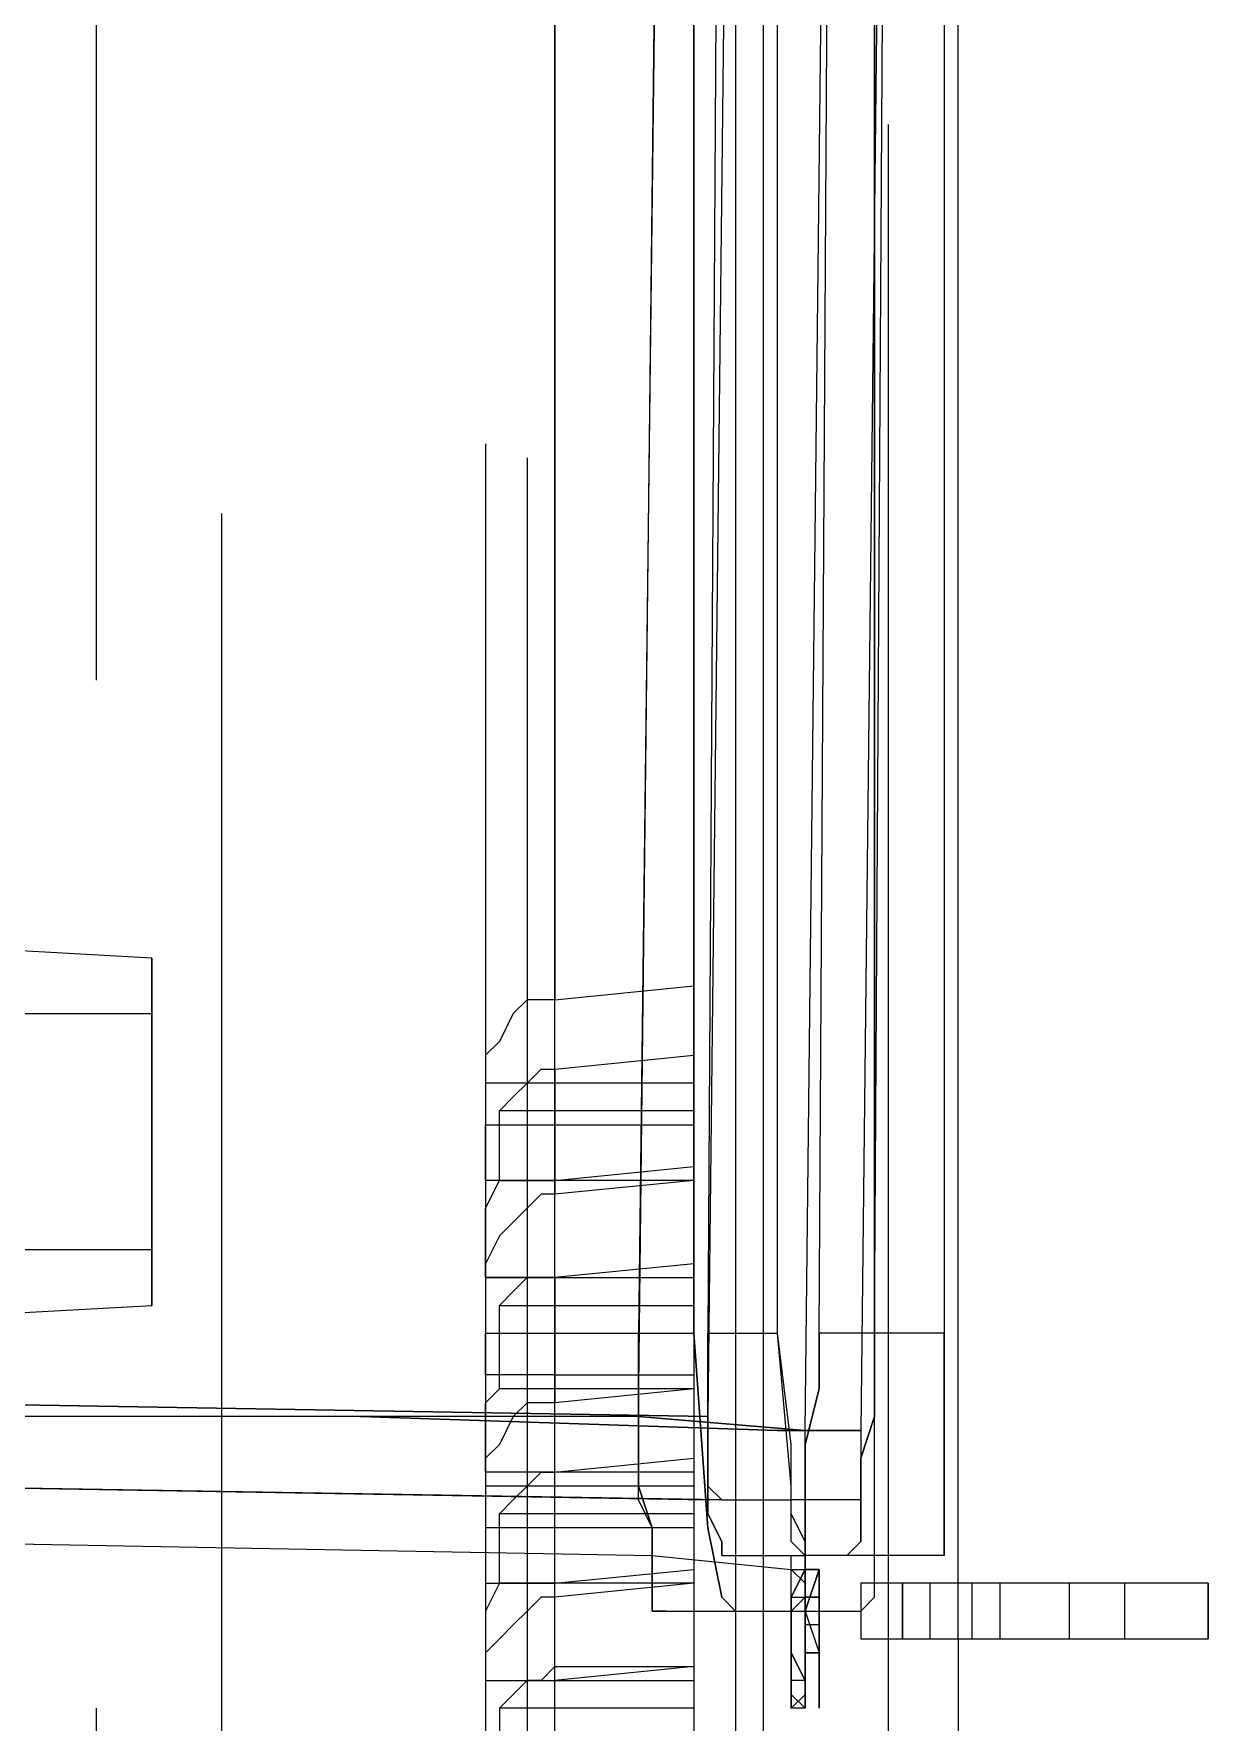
# Model space of a CAD drawing. Header units: millimetres. Extents: x -305 to 1353, y -289 to 1176.
# Drawn here: x 291.55 to 296.3, y 1040.24 to 1047.07 of the extents above; entities that cross this region are included whole.
import ezdxf

# ---------------------------------------------------------------- set-up
doc = ezdxf.new("R2010")
doc.units = ezdxf.units.MM
doc.header["$MEASUREMENT"] = 0
doc.layers.add('PDF_0', color=7, linetype='Continuous')

msp = doc.modelspace()

# ---------------------------------------------------------------- linework, layer by layer
at = {"layer": 'PDF_0', "lineweight": 18}
for points in [[(276.3621, 1040.2974), (276.3621, 1034.8501), (276.3621, 1034.7378), (276.9237, 1034.7378), (276.9237, 1034.8501), (276.9237, 1036.2541), (291.5245, 1036.2541), (291.5245, 1034.794), (291.5245, 1034.7378), (293.6585, 1034.7378), (293.6585, 1034.794), (293.6585, 1087.5255), (293.6585, 1087.5817), (291.5245, 1087.5817), (291.5245, 1087.5255), (291.5245, 1086.0093), (276.9237, 1086.0093), (276.9237, 1087.5255), (276.9237, 1087.5817), (276.3621, 1087.5817), (276.3621, 1087.5255), (276.3621, 1082.0783)], [(295.2871, 1037.9949), (295.2871, 1037.8826), (295.2871, 1037.6018), (295.2871, 1037.4895), (295.2871, 1036.4787), (295.2871, 1035.2432), (294.6132, 1035.2432), (294.557, 1035.2994), (294.557, 1035.4679), (294.5009, 1036.1417), (294.5009, 1084.1561), (294.5009, 1084.83), (294.557, 1085.0546), (294.6132, 1085.1108)], [(295.2871, 1040.8028), (295.2871, 1084.7177), (295.2309, 1084.7738)], [(294.5009, 1084.1561), (294.3885, 1084.1561), (294.3885, 1036.1417), (294.5009, 1036.1417)], [(294.6132, 1041.0836), (294.6132, 1041.3644), (294.557, 1041.8136), (294.557, 1047.0362), (294.557, 1051.1357), (294.6132, 1051.6411), (294.6132, 1051.8657), (294.6693, 1051.9219)], [(294.6132, 1051.7534), (295.0063, 1051.7534), (295.0063, 1051.6973), (295.0063, 1051.6411), (295.0063, 1051.585), (295.0063, 1051.5288), (295.0063, 1051.4726), (295.0063, 1051.4165), (294.894, 1041.4205), (294.894, 1041.3644), (294.894, 1041.3082), (294.894, 1041.252), (294.894, 1041.1959), (294.894, 1041.1397), (294.6132, 1041.1397)], [(295.2309, 1051.1357), (295.2309, 1045.9131), (295.2309, 1041.8136), (295.2309, 1041.1959), (295.2309, 1041.0274), (295.2309, 1040.9151), (294.6693, 1040.9151), (294.6132, 1040.9713), (294.6132, 1041.1959), (294.557, 1041.8136), (294.557, 1047.0362), (294.557, 1051.1357)], [(295.2309, 1040.9151), (295.2309, 1040.9713), (295.2309, 1041.1959), (295.2309, 1041.8136), (294.9501, 1041.8136), (294.9501, 1041.6451), (294.9501, 1041.4767), (294.894, 1041.3082), (294.894, 1041.1959), (294.894, 1041.0836), (294.894, 1040.9713), (294.8378, 1040.9151), (294.894, 1040.9713), (294.894, 1041.0836), (294.894, 1041.1959), (294.894, 1041.3082), (294.9501, 1041.4767), (294.9501, 1041.6451), (294.9501, 1041.8136), (295.0063, 1051.1357)], [(295.2309, 1051.1357), (295.2309, 1045.9131), (295.2309, 1041.8136)], [(294.2201, 1042.4313), (293.6585, 1042.4313), (294.2201, 1042.4875), (294.2201, 1042.0944), (293.6585, 1042.0382)], [(293.6585, 1041.6451), (294.2201, 1041.6451), (294.2201, 1041.252), (293.6585, 1041.252)], [(294.2201, 1041.589), (293.6585, 1041.589)], [(294.2201, 1040.8028), (293.6585, 1040.8028), (294.2201, 1040.8589), (294.2201, 1040.4658), (293.6585, 1040.4097)], [(295.1747, 1040.5782), (295.7363, 1040.5782), (296.2979, 1040.5782), (296.2979, 1040.8028), (295.7363, 1040.8028), (295.1747, 1040.8028)], [(295.7363, 1040.8028), (295.7363, 1040.5782)], [(295.2871, 1040.5782), (295.2871, 1037.9949), (295.2871, 1037.8826), (295.2871, 1037.6018), (295.2871, 1037.8265), (295.2871, 1037.9388)]]:
    msp.add_lwpolyline(points, dxfattribs=at)
at = {"layer": 'PDF_0', "lineweight": 0}
for points in [[(294.6693, 1053.2135), (294.557, 1053.2135), (294.5009, 1053.2135), (294.4447, 1053.2135), (294.4447, 1052.5958), (294.4447, 1052.2027), (294.3885, 1052.2027), (294.3324, 1052.1465), (294.2762, 1051.9219), (294.2201, 1051.1357), (294.2201, 1045.9131), (294.2201, 1041.8136), (294.2762, 1041.0274), (294.3324, 1040.7466), (294.3885, 1040.6905), (294.894, 1040.6905), (294.9501, 1040.7466), (294.9501, 1041.0274), (294.9501, 1041.8136), (294.9501, 1047.0362), (294.9501, 1051.1357)], [(291.8053, 1052.8204), (291.8053, 1044.453)], [(290.7945, 1041.0836), (290.7383, 1041.1397), (290.7945, 1041.0836), (290.8506, 1040.9713), (290.963, 1040.9713), (294.0516, 1040.9151), (294.0516, 1040.9713), (294.0516, 1041.0274), (293.9954, 1041.1397), (293.9954, 1041.252), (293.9954, 1041.3644), (293.9954, 1041.4767), (294.1078, 1051.4165), (294.7816, 1051.4165), (294.7816, 1051.5288), (294.7816, 1051.6411), (294.7816, 1051.7534), (294.7816, 1051.8096), (294.7255, 1051.9219), (294.7255, 1051.9781), (294.6693, 1051.9781), (294.6132, 1051.9781), (294.557, 1051.9781)], [(294.6693, 1051.9781), (294.4447, 1051.9781), (294.3885, 1051.9219), (294.3885, 1051.8096), (294.3885, 1051.6973), (294.3885, 1051.585), (294.3885, 1051.4165), (294.3885, 1051.3042), (294.3324, 1051.1357), (294.2762, 1041.8136), (294.2762, 1041.6451), (294.2762, 1041.4767), (294.2762, 1041.3082), (294.2762, 1041.1959), (294.2762, 1041.0836), (294.3324, 1040.9713), (294.3324, 1040.9151), (294.6693, 1040.9151), (294.6693, 1040.9713), (294.6132, 1041.0836)], [(294.6132, 1051.7534), (294.3885, 1051.6973), (294.3885, 1051.6411), (294.3885, 1051.585), (294.3885, 1051.5288), (294.3885, 1051.4726), (294.3885, 1051.4165), (294.2762, 1041.4767), (294.2762, 1041.3644), (294.2762, 1041.3082), (294.2762, 1041.252), (294.2762, 1041.1959), (294.3324, 1041.1397), (294.6132, 1041.1397)], [(294.6693, 1040.522), (294.6693, 1040.6905), (294.7255, 1040.522), (294.6693, 1040.522), (294.6693, 1040.6905), (294.7255, 1040.8589), (294.7255, 1040.2974), (294.7255, 1040.8589), (294.6693, 1040.8589), (294.6693, 1040.8028), (294.6693, 1040.5782), (294.6693, 1040.8028), (294.6132, 1040.8589), (294.6132, 1040.9151), (294.6693, 1040.9151), (294.6693, 1040.9713), (294.6693, 1041.0274), (294.6693, 1041.1397), (294.6693, 1041.252), (294.6693, 1041.3082), (294.6693, 1041.4205), (294.7816, 1051.4165), (294.1078, 1051.4165)], [(294.1078, 1051.1357), (293.9954, 1041.8136), (293.9954, 1041.589), (293.9954, 1041.3644), (293.9954, 1041.1959), (294.0516, 1041.0274), (294.0516, 1040.8589), (294.0516, 1040.7466), (294.0516, 1040.6905), (294.1078, 1040.6905), (294.3885, 1040.6905), (294.3324, 1040.7466), (294.2762, 1041.0274), (294.2201, 1041.8136), (294.2201, 1045.9131), (294.2201, 1051.1357)], [(294.9501, 1051.1357), (294.9501, 1047.0362), (294.9501, 1041.8136), (294.7255, 1041.8136), (294.7816, 1051.1357)], [(294.2201, 1050.4618), (293.6585, 1050.4057), (293.6585, 1043.1614), (293.6023, 1043.1614), (293.5462, 1043.1614), (293.49, 1043.1052), (293.4339, 1042.9929), (293.3777, 1042.9368), (293.3777, 1042.8244)], [(294.7255, 1037.0964), (294.7816, 1037.4895), (294.7816, 1037.658), (294.6693, 1037.658), (294.7816, 1037.658), (295.0063, 1037.658), (295.0063, 1037.9388), (295.0063, 1038.0511), (295.0063, 1046.6993)], [(294.2201, 1045.5761), (294.2201, 1036.1417)], [(291.0191, 1041.1959), (294.2762, 1041.1397), (291.0191, 1041.1959), (294.3324, 1041.1397), (291.0191, 1041.1959), (291.0191, 1041.5328), (291.0191, 1043.8353), (290.8506, 1043.8353), (290.8506, 1045.4638)], [(293.3777, 1045.4077), (293.3777, 1035.4117), (291.8053, 1035.3555)], [(293.5462, 1045.3515), (293.5462, 1035.2994), (293.5462, 1035.1309), (293.5462, 1035.0748), (291.8053, 1035.0186), (293.6585, 1035.0186)], [(292.3107, 1045.1269), (292.3107, 1036.3664), (292.3107, 1035.4117), (291.8053, 1035.4117)], [(292.0299, 1043.3299), (291.0191, 1043.386), (291.0191, 1041.8698), (292.0299, 1041.9259)], [(293.6585, 1043.1614), (294.2201, 1043.2175), (294.2201, 1042.8244)], [(293.6585, 1042.8806), (294.2201, 1042.9368)], [(293.3777, 1042.0382), (293.3777, 1042.1506), (293.3777, 1042.2629), (293.3777, 1042.319), (293.4339, 1042.4313), (293.4339, 1042.7121), (293.49, 1042.7683), (293.5462, 1042.8244), (293.6023, 1042.8806), (293.6585, 1042.8806), (293.6585, 1042.3752)], [(294.2201, 1042.656), (294.2201, 1042.8244), (293.3777, 1042.8244), (293.3777, 1042.656)], [(293.4339, 1042.4313), (293.6585, 1042.4313), (293.3777, 1042.4313), (293.3777, 1042.5437), (293.3777, 1042.656), (294.2201, 1042.656), (294.2201, 1042.4875)], [(294.2201, 1042.7121), (293.4339, 1042.7121)], [(294.2201, 1042.4313), (293.6585, 1042.3752), (293.6023, 1042.3752), (293.5462, 1042.319), (293.49, 1042.2629), (293.4339, 1042.2067), (293.3777, 1042.0944), (293.3777, 1042.0382), (293.3777, 1041.8136)], [(293.6585, 1041.6451), (293.3777, 1041.6451), (293.3777, 1041.7575), (293.3777, 1041.8136), (294.2201, 1041.8136), (294.2201, 1042.0382)], [(293.4339, 1041.9259), (293.49, 1041.9821), (293.5462, 1042.0382), (293.6023, 1042.0382), (293.6585, 1042.0382), (293.6585, 1041.5328)], [(293.6585, 1040.7466), (293.6585, 1041.252), (293.3777, 1041.252), (293.3777, 1041.3082), (293.3777, 1041.4205), (293.3777, 1041.5328), (293.4339, 1041.589), (293.4339, 1041.9259), (294.2201, 1041.9259)], [(294.1078, 1040.6905), (294.0516, 1040.6905), (294.0516, 1040.7466), (294.0516, 1040.8589), (294.0516, 1041.0274), (293.9954, 1041.1959), (293.9954, 1041.3644), (293.9954, 1041.589), (293.9954, 1041.8136), (294.2201, 1041.8136), (294.2201, 1041.6451)], [(294.3324, 1040.9151), (294.3324, 1040.9713), (294.2762, 1041.0836), (294.2762, 1041.1959), (294.2762, 1041.3082), (294.2762, 1041.4767), (294.2762, 1041.6451), (294.2762, 1041.8136), (294.557, 1041.8136)], [(294.894, 1040.6905), (294.9501, 1040.7466), (294.9501, 1041.0274), (294.9501, 1041.8136)], [(294.2201, 1041.589), (293.6585, 1041.5328), (293.6023, 1041.5328), (293.5462, 1041.5328), (293.49, 1041.4767), (293.4339, 1041.3644), (293.3777, 1041.3082), (293.3777, 1041.1959), (293.3777, 1041.0274), (293.3777, 1040.9151), (293.3777, 1040.8028), (293.6585, 1040.8028), (293.4339, 1040.8028), (293.3777, 1040.6905), (293.3777, 1040.6343), (293.3777, 1040.522), (293.3777, 1040.4097), (293.6585, 1040.4097)], [(293.6585, 1041.589), (293.4339, 1041.589)], [(293.9954, 1041.4767), (294.6693, 1041.4205), (293.9954, 1041.4767), (290.963, 1041.4767), (290.963, 1041.0836), (290.963, 1040.9713)], [(293.4339, 1040.8028), (293.4339, 1041.0836), (293.49, 1041.1397), (293.5462, 1041.1959), (293.6023, 1041.252), (293.6585, 1041.252), (294.2201, 1041.3082)], [(294.2201, 1041.252), (294.2201, 1041.1959), (293.3777, 1041.1959)], [(294.2201, 1041.1959), (294.2201, 1041.0274), (293.3777, 1041.0274)], [(294.2201, 1041.0836), (293.4339, 1041.0836)], [(294.2201, 1041.0274), (294.2201, 1040.8589)], [(290.963, 1040.9713), (294.0516, 1040.9151), (294.6132, 1040.8589), (294.6693, 1040.8028), (294.6693, 1040.5782), (294.6693, 1040.6905), (294.6693, 1040.7466), (294.6132, 1040.6905), (294.6132, 1040.8028), (294.6132, 1040.8589), (294.6693, 1040.8589), (294.6693, 1040.8028), (294.6693, 1040.5782), (294.6693, 1040.3535), (294.6693, 1040.2974), (294.6132, 1040.2974), (294.6693, 1040.3535), (294.6693, 1040.5782), (294.6693, 1040.4658), (294.6693, 1040.4097), (294.6132, 1040.522), (294.6132, 1040.4097), (294.6132, 1040.522), (294.6693, 1040.4097), (294.6693, 1040.4658), (294.6693, 1040.5782), (294.6693, 1040.6905), (294.6693, 1040.7466), (294.6132, 1040.6905), (294.6132, 1040.8028), (294.6132, 1040.8589)], [(294.0516, 1040.9151), (294.0516, 1040.9151)], [(294.0516, 1040.9151), (294.0516, 1040.9151)], [(294.7255, 1040.8589), (294.6693, 1040.8589), (294.6693, 1040.6905), (294.6693, 1040.8589), (294.7255, 1040.8589), (294.6693, 1040.6905), (294.7255, 1040.522), (294.7255, 1040.2974), (294.7255, 1040.522)], [(294.7255, 1040.8589), (294.7255, 1040.8589)], [(294.2201, 1040.8028), (293.6585, 1040.7466), (293.6023, 1040.7466), (293.5462, 1040.6905), (293.49, 1040.6343), (293.4339, 1040.5782), (293.3777, 1040.522), (293.3777, 1040.4097), (294.2201, 1040.4097)], [(294.6132, 1040.8028), (294.6132, 1040.8028)], [(294.6693, 1040.4097), (294.6132, 1040.4097), (294.6132, 1040.4658), (294.6132, 1040.5782), (294.6132, 1040.6905), (294.6132, 1040.7466), (294.6693, 1040.7466), (294.7255, 1040.7466), (294.7255, 1040.6343), (294.7255, 1040.6905), (294.7255, 1040.6343), (294.6693, 1040.6343), (294.6693, 1040.6905)], [(294.6132, 1040.7466), (294.6132, 1040.6905), (294.6132, 1040.5782), (294.6132, 1040.4658), (294.6132, 1040.4097)], [(294.7255, 1040.7466), (294.7255, 1040.7466)], [(294.7255, 1040.7466), (294.7255, 1040.7466)], [(294.7255, 1040.6905), (294.7255, 1040.7466)], [(294.7255, 1040.7466), (294.7255, 1040.7466)], [(295.2871, 1040.5782), (295.2871, 1040.8028)], [(295.3432, 1040.8028), (295.3432, 1040.5782)], [(295.4555, 1040.8028), (295.4555, 1040.5782)], [(295.7363, 1040.8028), (295.7363, 1040.5782)], [(295.9609, 1040.5782), (295.9609, 1040.8028)], [(294.6132, 1040.6905), (294.6132, 1040.6905)], [(294.6132, 1040.6905), (294.6132, 1040.6905)], [(294.7255, 1040.6343), (294.7255, 1040.6343)], [(293.6585, 1039.9043), (293.6585, 1040.4658), (293.6023, 1040.4097), (293.5462, 1040.4097), (293.49, 1040.3535), (293.4339, 1040.2974), (293.4339, 1039.9604), (293.3777, 1039.9043), (293.3777, 1039.792), (293.3777, 1039.6796), (293.3777, 1039.6235), (293.6585, 1039.6235), (293.6585, 1039.1181)], [(293.6585, 1040.4658), (294.2201, 1040.4658), (294.2201, 1040.4097), (294.2201, 1040.1851), (294.2201, 1040.0727)], [(294.6132, 1040.522), (294.6132, 1040.522)], [(294.6693, 1040.2974), (294.6132, 1040.3535), (294.6132, 1040.4658), (294.6132, 1040.3535), (294.6132, 1040.2974)], [(294.7255, 1040.522), (294.7255, 1040.522)], [(294.7255, 1040.522), (294.7255, 1040.522)], [(293.3777, 1040.4097), (293.3777, 1040.1851)], [(291.8053, 1040.2974), (291.8053, 1035.0186)], [(294.2201, 1040.2974), (293.4339, 1040.2974)], [(294.7255, 1040.2974), (294.7255, 1040.2974)], [(294.7255, 1040.2974), (294.7255, 1040.2974)], [(294.7255, 1040.2974), (294.7255, 1040.2974)]]:
    msp.add_lwpolyline(points, dxfattribs=at)
for points in [[(292.0299, 1043.3299), (292.0299, 1041.9259)], [(292.0299, 1042.1506), (291.0191, 1042.1506), (291.0191, 1043.1052), (292.0299, 1043.1052)], [(294.2201, 1042.0382), (294.2201, 1042.0944), (293.6585, 1042.0382), (293.3777, 1042.0382)], [(294.7255, 1041.8136), (294.7255, 1041.589), (294.6693, 1041.3644), (294.6693, 1041.1959), (294.6693, 1041.0274), (294.6693, 1040.8589), (294.6132, 1040.7466), (294.6132, 1040.6905), (294.6132, 1040.7466), (294.6693, 1040.8589), (294.6693, 1041.0274), (294.6693, 1041.1959), (294.6693, 1041.3644), (294.7255, 1041.589)], [(294.2762, 1041.4767), (291.0191, 1041.5328)], [(292.8723, 1041.4767), (294.557, 1041.4205)], [(294.6693, 1040.7466), (294.6693, 1040.6905), (294.7255, 1040.6905), (294.7255, 1040.7466)], [(294.7255, 1040.6343), (294.6693, 1040.6343), (294.6693, 1040.6905), (294.6693, 1040.7466), (294.7255, 1040.7466)], [(295.0624, 1040.5782), (295.0624, 1040.8028)], [(294.6693, 1040.5782), (294.6693, 1040.3535), (294.6132, 1040.2974), (294.6132, 1040.3535), (294.6132, 1040.4658), (294.6132, 1040.522), (294.6132, 1040.4658), (294.6132, 1040.3535), (294.6693, 1040.2974), (294.6693, 1040.3535)], [(294.7255, 1040.522), (294.6693, 1040.522)]]:
    msp.add_lwpolyline(points, close=True, dxfattribs=at)
at = {"layer": 'PDF_0', "lineweight": 18}
for points in [[(294.557, 1041.4205), (294.894, 1041.4205)], [(294.894, 1040.5782), (295.1747, 1040.5782), (295.1747, 1040.8028), (294.894, 1040.8028)], [(296.2979, 1040.5782), (296.2979, 1040.8028)]]:
    msp.add_lwpolyline(points, close=True, dxfattribs=at)

doc.saveas('drawing.dxf')
